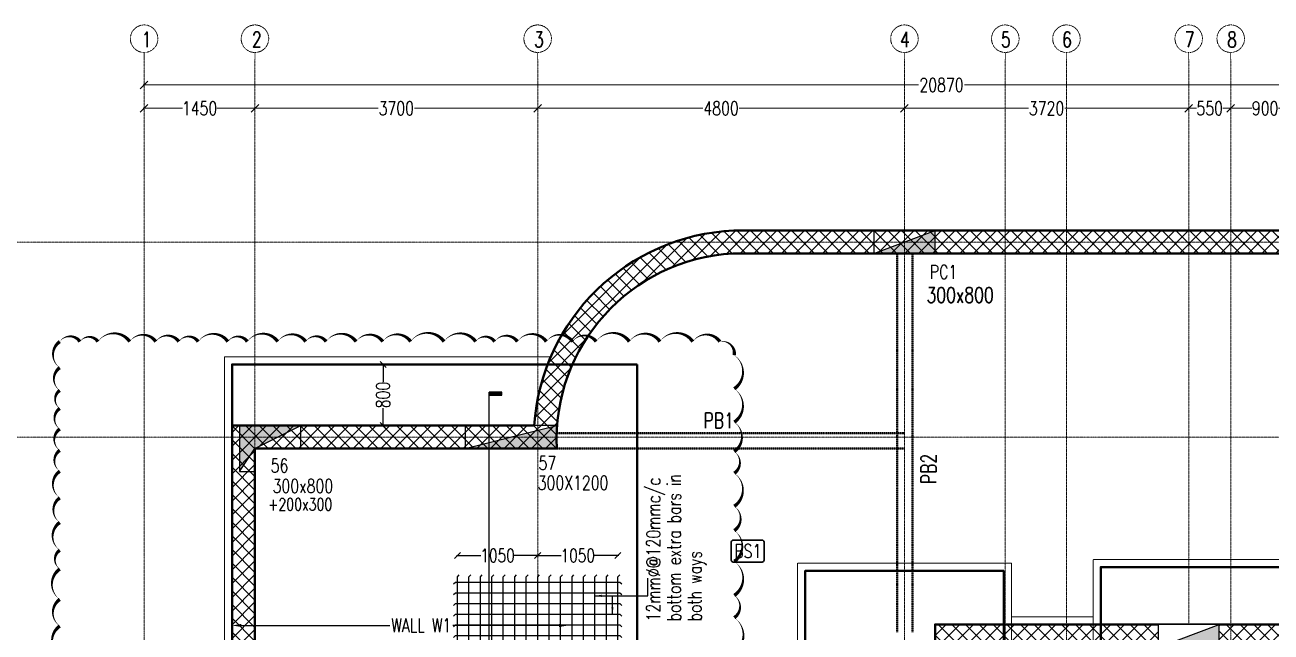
# Model space of a CAD drawing. Header units: millimetres. Extents: x -226110 to 125224, y -84 to 62581.
# Drawn here: x 7305 to 23613, y 54642 to 62581 of the extents above; entities that cross this region are included whole.
import ezdxf
from ezdxf.enums import TextEntityAlignment as Align

# ---------------------------------------------------------------- set-up
doc = ezdxf.new("R2010")
doc.units = ezdxf.units.MM
doc.set_wipeout_variables(frame=1)
for name, pattern in [('CENTER', [2, 1.25, -0.25, 0.25, -0.25]), ('CENTER2', [28.574999999999996, 19.05, -3.174999999999999, 3.174999999999999, -3.174999999999999]), ('DASHED2', [9.524999999999999, 6.349999999999999, -3.174999999999999]), ('DOT2', [0.125, 0, -0.125]), ('HIDDEN', [0.375, 0.25, -0.125]), ('HIDDEN2', [4.7624999999999975, 3.174999999999999, -1.587499999999999])]:
    doc.linetypes.add(name, pattern=pattern)
for name, color, linetype, lineweight in [('Geo Col Hatch', 66, 'Continuous', 5), ('Geo Col Size', 36, 'Continuous', 30), ('Geo Column', 10, 'Continuous', 25), ('Geo GF11.12.23$0$Geo Col Hatch', 66, 'Continuous', 5), ('Geo GF11.12.23$0$Geo Col Size', 7, 'Continuous', 13), ('Geo GF11.12.23$0$Geo Column', 10, 'Continuous', 25), ('Geo-Beam 3', 9, 'HIDDEN2', 40), ('Geo-COLUMN-NO', 3, 'Continuous', 30), ('Geo-COLUMNS', 10, 'Continuous', 30), ('Geo-Dim  Sec & Plan', 250, 'Continuous', 25), ('Geo-DIM-GRID', 144, 'CENTER2', 13), ('Geo-Footing', 22, 'Continuous', 40), ('Geo-Footing inner L', 48, 'Continuous', 20), ('Geo-Footing Name', 7, 'Continuous', 30), ('Geo-Footing Pcc L', 251, 'HIDDEN', 13), ('Geo-GRID', 250, 'CENTER2', 13), ('Geo-Grid L', 250, 'CENTER', 13), ('Geo-RCC-PATT-RAMP', 8, 'Continuous', 13), ('Geo-Retaining-W-L', 126, 'Continuous', 40), ('Geo-Sec Sml', 7, 'Continuous', 25), ('Geo-TEXT-SLAB', 232, 'Continuous', 30)]:
    doc.layers.add(name, color=color, linetype=linetype, lineweight=lineweight)
doc.layers.add('Geo-Text 100', color=7, linetype='Continuous')
doc.styles.add('Geo GF11.12.23$0$simplex', font='simplex.shx', dxfattribs={"width": 0.75})
doc.styles.add('Geo T Arial', font='arial.ttf', dxfattribs={"width": 0.75})
doc.styles.add('Geo Txt Narr', font='simplex8.shx')
doc.styles.add('ISCOPEUR', font='isocpeur.ttf')
doc.styles.add('simplex', font='simplex.shx', dxfattribs={"width": 0.75})
doc.dimstyles.new('Geo1-50 Dim 100 GRID', dxfattribs={"dimtxt": 125, "dimasz": 50, "dimexe": 0.11, "dimexo": 0.2, "dimgap": 0.1, "dimtad": 0, "dimdec": 0, "dimdsep": 46, "dimtxsty": 'simplex', "dimblk": 'ARCHTICK', "dimcen": 5, "dimdle": 11, "dimclrd": 8, "dimclre": 251, "dimclrt": 142, "dimadec": 0, "dimazin": 0, "dimtfac": 1, "dimtdec": 0, "dimtmove": 0, "dimatfit": 3, "dimldrblk": 'ARCHTICK', "dimfxl": 1, "dimlwd": 15, "dimlwe": 9, "dimarcsym": 0})
doc.dimstyles.new('Geo1-60 Dim 100', dxfattribs={"dimtxt": 140, "dimasz": 110, "dimexe": 0.11, "dimexo": 0.2, "dimgap": 0.1, "dimtad": 0, "dimdec": 0, "dimdsep": 46, "dimtxsty": 'simplex', "dimblk": 'OBLIQUE', "dimcen": 5, "dimdle": 11, "dimclrd": 252, "dimclre": 252, "dimclrt": 34, "dimadec": 0, "dimazin": 0, "dimtfac": 1, "dimtdec": 0, "dimtmove": 0, "dimatfit": 3, "dimfxl": 1, "dimlwd": -1, "dimlwe": -1, "dimarcsym": 0})
doc.dimstyles.new('Geo1-80 Dim 100', dxfattribs={"dimtxt": 180, "dimasz": 80, "dimexe": 0.11, "dimexo": 0.2, "dimgap": 0.1, "dimtad": 0, "dimdec": 0, "dimdsep": 46, "dimtxsty": 'simplex', "dimblk": 'OBLIQUE', "dimcen": 5, "dimdle": 11, "dimse1": 1, "dimse2": 1, "dimclrd": 226, "dimclre": 252, "dimclrt": 6, "dimadec": 0, "dimazin": 0, "dimtfac": 1, "dimtdec": 0, "dimtmove": 0, "dimatfit": 3, "dimldrblk": 'OBLIQUE', "dimfxl": 1, "dimlwd": -1, "dimlwe": -1, "dimarcsym": 0})

# ---------------------------------------------------------------- blocks, each defined once
blk = doc.blocks.new('*U321')
at = {"layer": 'Geo GF11.12.23$0$Geo Col Hatch'}
h = blk.add_hatch(color=256, dxfattribs=at)
h.dxf.hatch_style = 1
h.paths.add_polyline_path([(-199.9999999999999, -149.9999999999999), (400, 150), (-400, 150), (-400.0000000000001, -450)])
at = {"layer": 'Geo GF11.12.23$0$Geo Column'}
blk.add_lwpolyline([(-200, -450), (-200, -150), (400, -150), (400, 150), (-400, 150), (-400.0000000000001, -450)], close=True, dxfattribs=at)
blk.add_lwpolyline([(-400.0000000000001, -450), (-199.9999999999999, -149.9999999999999), (400, 150)], dxfattribs=at)
at = {"layer": 'Geo GF11.12.23$0$Geo Col Size', "color": 7, "style": 'Geo GF11.12.23$0$simplex', "width": 0.75}
blk.add_attdef('300X600+200X300', (154.931350806005, -586.8663068707591), '', height=250, dxfattribs=at)
blk = doc.blocks.new('Geo C30x120')
at = {"layer": 'Geo Col Hatch'}
h = blk.add_hatch(color=256, dxfattribs=at)
h.dxf.hatch_style = 1
h.paths.add_polyline_path([(-599.9999999999999, -150), (600, -150), (600, 150)])
at = {"layer": 'Geo Column'}
blk.add_line((-600, -150), (600, 150), dxfattribs=at)
blk.add_lwpolyline([(-600, -150), (600, -150), (600, 150), (-600, 150)], close=True, dxfattribs=at)
at = {"layer": 'Geo Col Size', "color": 7, "style": 'Geo T Arial'}
blk.add_attdef('(300X1200)', (278.4044654563595, -468.591371669816), '', height=250, dxfattribs=at)
blk = doc.blocks.new('*U1255')
at = {"layer": 'Geo Col Size', "style": 'simplex', "width": 0.75}
blk.add_attdef('300X800', (278.4044654563595, -468.5913716698159), '', height=180, dxfattribs=at)
blk.add_wipeout([(-400, 150), (400, 150), (400, -150), (-400, -150)]).dxf.layer = 'Geo GF11.12.23$0$Geo Column'
at = {"layer": 'Geo GF11.12.23$0$Geo Col Hatch'}
h = blk.add_hatch(color=256, dxfattribs=at)
h.dxf.hatch_style = 1
h.paths.add_polyline_path([(-400, -150), (400, -150), (400, 150)])
at = {"layer": 'Geo GF11.12.23$0$Geo Column'}
blk.add_line((-400, -150), (400, 150), dxfattribs=at)
blk.add_lwpolyline([(-400, -150), (400, -150), (400, 150), (-400, 150)], close=True, dxfattribs=at)
blk = doc.blocks.new('Geo GF11.12.23')
ref = blk.add_blockref('*U321', (46632.95829585288, 54732.9672756425))
ref.add_attrib('300X600+200X300', '300x800', dxfattribs={"layer": 'Geo Col Size', "height": 180, "style": 'simplex', "width": 0.75}).set_placement((46664.28150699572, 54183.4953492005), align=Align.TOP_LEFT)
ref = blk.add_blockref('Geo C30x120', (49782.95829585805, 54732.9672755975))
ref.add_attrib('300X1200', '300X1200', (50132.95829585195, 54044.50845686562), dxfattribs={"layer": 'Geo Col Size', "height": 180, "style": 'simplex', "width": 0.75})
ref = blk.add_blockref('*U1255', (58652.9582958527, 52132.96727554726))
ref.add_attrib('300X800', '300x800', (58903.24645435396, 51396.21323075827), dxfattribs={"layer": 'Geo Col Size', "height": 180, "style": 'simplex', "width": 0.75})
at = {"layer": 'Geo Col Size', "style": 'simplex', "width": 0.75}
blk.add_text('+200x300 ', height=160, dxfattribs=at).set_placement((46606.73771375327, 53773.83578811289))
at = {"layer": 'Geo-COLUMN-NO', "style": 'simplex', "width": 0.75}
for s, p in [('57', (50143.85992016181, 54305.49629447037)), ('56', (46638.5597921372, 54270.11571467018))]:
    blk.add_text(s, height=180, dxfattribs=at).set_placement(p)
blk = doc.blocks.new('Geo C30x80')
at = {"layer": 'Geo Col Hatch'}
h = blk.add_hatch(color=256, dxfattribs=at)
h.dxf.hatch_style = 1
h.paths.add_polyline_path([(-399.9999999999999, -150), (400, -150), (400, 150)])
at = {"layer": 'Geo Column'}
blk.add_line((-400, -150), (400, 150), dxfattribs=at)
blk.add_lwpolyline([(-400, -150), (400, -150), (400, 150), (-400, 150)], close=True, dxfattribs=at)
at = {"layer": 'Geo Col Size', "style": 'simplex', "width": 0.75}
blk.add_attdef('(300X800)', (278.4044654563595, -468.591371669816), '', height=200, dxfattribs=at)
blk = doc.blocks.new('_Oblique')
at = {"color": 0, "linetype": 'ByBlock', "lineweight": -2}
blk.add_line((-0.5, -0.5), (0.5, 0.5), dxfattribs=at)
blk = doc.blocks.new('*D444')
at = {"layer": 'Geo-DIM-GRID', "color": 8, "linetype": 'Continuous', "lineweight": 15, "transparency": 16777216}
for p, q in [((-9581.000019037529, 51090.40338699415), (-9070.100009520162, 51090.40338699415)), ((-8109.000000002792, 51090.40338699415), (-8619.90000952016, 51090.40338699415))]:
    blk.add_line(p, q, dxfattribs=at)
at = {"layer": 'Geo-DIM-GRID', "color": 251, "lineweight": 9, "transparency": 16777216}
for p, q in [((-9570.000019037529, 51090.60338699415), (-9570.000019037529, 51090.51338699415)), ((-8120.000000002792, 51090.60338699415), (-8120.000000002792, 51090.51338699415))]:
    blk.add_line(p, q, dxfattribs=at)
at = {"layer": 'Geo-DIM-GRID', "color": 8, "lineweight": 15, "transparency": 16777216, "xscale": 100, "yscale": 100, "zscale": 100, "rotation": 180}
blk.add_blockref('_Oblique', (-9570.000019037529, 51090.40338699415), dxfattribs=at)
at = {"layer": 'Geo-DIM-GRID', "color": 8, "lineweight": 15, "transparency": 16777216, "xscale": 100, "yscale": 100, "zscale": 100}
blk.add_blockref('_Oblique', (-8120.000000002792, 51090.40338699415), dxfattribs=at)
at = {"layer": 'Geo-DIM-GRID', "color": 142, "transparency": 16777216, "insert": (-8845.000009520161, 51090.40338699415), "char_height": 180, "attachment_point": 5, "style": 'simplex'}
blk.add_mtext('1450', dxfattribs=at)
blk = doc.blocks.new('_ArchTick')
at = {"color": 0, "linetype": 'ByBlock', "const_width": 0.15}
blk.add_lwpolyline([(-0.5, -0.5), (0.5, 0.5)], dxfattribs=at)
blk = doc.blocks.new('*D445')
at = {"layer": 'Geo-DIM-GRID', "color": 8, "linetype": 'Continuous', "lineweight": 15, "transparency": 16777216}
for p, q in [((-8131.000000002796, 51090.40338699415), (-6507.957142859937, 51090.40338699415)), ((-4409.000000002794, 51090.40338699415), (-6032.042857145652, 51090.40338699415))]:
    blk.add_line(p, q, dxfattribs=at)
at = {"layer": 'Geo-DIM-GRID', "color": 251, "lineweight": 9, "transparency": 16777216}
for p, q in [((-8120.000000002796, 51090.60338699415), (-8120.000000002796, 51090.51338699415)), ((-4420.000000002794, 51090.60338699415), (-4420.000000002794, 51090.51338699415))]:
    blk.add_line(p, q, dxfattribs=at)
at = {"layer": 'Geo-DIM-GRID', "color": 8, "lineweight": 15, "transparency": 16777216, "xscale": 100, "yscale": 100, "zscale": 100, "rotation": 180}
blk.add_blockref('_Oblique', (-8120.000000002796, 51090.40338699415), dxfattribs=at)
at = {"layer": 'Geo-DIM-GRID', "color": 8, "lineweight": 15, "transparency": 16777216, "xscale": 100, "yscale": 100, "zscale": 100}
blk.add_blockref('_Oblique', (-4420.000000002794, 51090.40338699415), dxfattribs=at)
at = {"layer": 'Geo-DIM-GRID', "color": 142, "transparency": 16777216, "insert": (-6270.000000002795, 51090.40338699415), "char_height": 180, "attachment_point": 5, "style": 'simplex'}
blk.add_mtext('3700', dxfattribs=at)
blk = doc.blocks.new('*D446')
at = {"layer": 'Geo-DIM-GRID', "color": 8, "linetype": 'Continuous', "lineweight": 15, "transparency": 16777216}
for p, q in [((-4431.000000002794, 51090.40338699415), (-2257.957142872939, 51090.40338699415)), ((390.9999999712018, 51090.40338699415), (-1782.042857158653, 51090.40338699415))]:
    blk.add_line(p, q, dxfattribs=at)
at = {"layer": 'Geo-DIM-GRID', "color": 251, "lineweight": 9, "transparency": 16777216}
for p, q in [((-4420.000000002794, 51090.60338699415), (-4420.000000002794, 51090.51338699415)), ((379.9999999712018, 51090.60338699415), (379.9999999712018, 51090.51338699415))]:
    blk.add_line(p, q, dxfattribs=at)
at = {"layer": 'Geo-DIM-GRID', "color": 8, "lineweight": 15, "transparency": 16777216, "xscale": 100, "yscale": 100, "zscale": 100, "rotation": 180}
blk.add_blockref('_Oblique', (-4420.000000002794, 51090.40338699415), dxfattribs=at)
at = {"layer": 'Geo-DIM-GRID', "color": 8, "lineweight": 15, "transparency": 16777216, "xscale": 100, "yscale": 100, "zscale": 100}
blk.add_blockref('_Oblique', (379.9999999712018, 51090.40338699415), dxfattribs=at)
at = {"layer": 'Geo-DIM-GRID', "color": 142, "transparency": 16777216, "insert": (-2020.000000015796, 51090.40338699415), "char_height": 180, "attachment_point": 5, "style": 'simplex'}
blk.add_mtext('4800', dxfattribs=at)
blk = doc.blocks.new('*D447')
at = {"layer": 'Geo-DIM-GRID', "color": 8, "linetype": 'Continuous', "lineweight": 15, "transparency": 16777216}
for p, q in [((368.9999999712018, 51090.40338699415), (2002.042857128458, 51090.40338699415)), ((4111, 51090.40338699415), (2477.957142842744, 51090.40338699415))]:
    blk.add_line(p, q, dxfattribs=at)
at = {"layer": 'Geo-DIM-GRID', "color": 251, "lineweight": 9, "transparency": 16777216}
for p, q in [((379.9999999712018, 51090.60338699415), (379.9999999712018, 51090.51338699415)), ((4100, 51090.60338699415), (4100, 51090.51338699415))]:
    blk.add_line(p, q, dxfattribs=at)
at = {"layer": 'Geo-DIM-GRID', "color": 8, "lineweight": 15, "transparency": 16777216, "xscale": 100, "yscale": 100, "zscale": 100, "rotation": 180}
blk.add_blockref('_Oblique', (379.9999999712018, 51090.40338699415), dxfattribs=at)
at = {"layer": 'Geo-DIM-GRID', "color": 8, "lineweight": 15, "transparency": 16777216, "xscale": 100, "yscale": 100, "zscale": 100}
blk.add_blockref('_Oblique', (4100, 51090.40338699415), dxfattribs=at)
at = {"layer": 'Geo-DIM-GRID', "color": 142, "transparency": 16777216, "insert": (2239.999999985601, 51090.40338699415), "char_height": 180, "attachment_point": 5, "style": 'simplex'}
blk.add_mtext('3720', dxfattribs=at)
blk = doc.blocks.new('*D448')
at = {"layer": 'Geo-DIM-GRID', "color": 8, "linetype": 'Continuous', "lineweight": 15, "transparency": 16777216}
for p, q in [((4089, 51090.40338699415), (4201.328571489733, 51090.40338699415)), ((4661.000000122323, 51090.40338699415), (4548.671428632591, 51090.40338699415))]:
    blk.add_line(p, q, dxfattribs=at)
at = {"layer": 'Geo-DIM-GRID', "color": 251, "lineweight": 9, "transparency": 16777216}
for p, q in [((4100, 51090.60338699415), (4100, 51090.51338699415)), ((4650.000000122323, 51090.20338699416), (4650.000000122323, 51090.29338699415))]:
    blk.add_line(p, q, dxfattribs=at)
at = {"layer": 'Geo-DIM-GRID', "color": 8, "lineweight": 15, "transparency": 16777216, "xscale": 100, "yscale": 100, "zscale": 100, "rotation": 180}
blk.add_blockref('_Oblique', (4100, 51090.40338699415), dxfattribs=at)
at = {"layer": 'Geo-DIM-GRID', "color": 8, "lineweight": 15, "transparency": 16777216, "xscale": 100, "yscale": 100, "zscale": 100}
blk.add_blockref('_Oblique', (4650.000000122323, 51090.40338699415), dxfattribs=at)
at = {"layer": 'Geo-DIM-GRID', "color": 142, "transparency": 16777216, "insert": (4375.000000061162, 51090.40338699415), "char_height": 180, "attachment_point": 5, "style": 'simplex'}
blk.add_mtext('550', dxfattribs=at)
blk = doc.blocks.new('*D449')
at = {"layer": 'Geo-DIM-GRID', "color": 8, "linetype": 'Continuous', "lineweight": 15, "transparency": 16777216}
for p, q in [((4639.000000122331, 51090.40338699415), (4926.328561964391, 51090.40338699415)), ((5560.999980949309, 51090.40338699415), (5273.671419107249, 51090.40338699415))]:
    blk.add_line(p, q, dxfattribs=at)
at = {"layer": 'Geo-DIM-GRID', "color": 251, "lineweight": 9, "transparency": 16777216}
for p, q in [((4650.000000122331, 51090.20338699416), (4650.000000122331, 51090.29338699415)), ((5549.999980949309, 51090.60338699414), (5549.999980949309, 51090.51338699415))]:
    blk.add_line(p, q, dxfattribs=at)
at = {"layer": 'Geo-DIM-GRID', "color": 8, "lineweight": 15, "transparency": 16777216, "xscale": 100, "yscale": 100, "zscale": 100, "rotation": 180}
blk.add_blockref('_Oblique', (4650.000000122331, 51090.40338699415), dxfattribs=at)
at = {"layer": 'Geo-DIM-GRID', "color": 8, "lineweight": 15, "transparency": 16777216, "xscale": 100, "yscale": 100, "zscale": 100}
blk.add_blockref('_Oblique', (5549.999980949309, 51090.40338699415), dxfattribs=at)
at = {"layer": 'Geo-DIM-GRID', "color": 142, "transparency": 16777216, "insert": (5099.99999053582, 51090.40338699415), "char_height": 180, "attachment_point": 5, "style": 'simplex'}
blk.add_mtext('900', dxfattribs=at)
blk = doc.blocks.new('*D451')
at = {"layer": 'Geo-DIM-GRID', "color": 8, "linetype": 'Continuous', "lineweight": 15, "transparency": 16777216}
for p, q in [((-9581.000019037529, 51394.80317341769), (562.7571333379857, 51394.80317341769)), ((11310.99999999921, 51394.80317341769), (1167.2428476237, 51394.80317341769))]:
    blk.add_line(p, q, dxfattribs=at)
at = {"layer": 'Geo-DIM-GRID', "color": 251, "lineweight": 9, "transparency": 16777216}
for p, q in [((-9570.000019037529, 51395.00317341769), (-9570.000019037529, 51394.91317341769)), ((11299.99999999921, 51395.00317341769), (11299.99999999921, 51394.91317341769))]:
    blk.add_line(p, q, dxfattribs=at)
at = {"layer": 'Geo-DIM-GRID', "color": 8, "lineweight": 15, "transparency": 16777216, "xscale": 100, "yscale": 100, "zscale": 100, "rotation": 180}
blk.add_blockref('_Oblique', (-9570.000019037529, 51394.80317341769), dxfattribs=at)
at = {"layer": 'Geo-DIM-GRID', "color": 8, "lineweight": 15, "transparency": 16777216, "xscale": 100, "yscale": 100, "zscale": 100}
blk.add_blockref('_Oblique', (11299.99999999921, 51394.80317341769), dxfattribs=at)
at = {"layer": 'Geo-DIM-GRID', "color": 142, "transparency": 16777216, "insert": (864.9999904808428, 51394.80317341769), "char_height": 180, "attachment_point": 5, "style": 'simplex'}
blk.add_mtext('20870', dxfattribs=at)
blk = doc.blocks.new('*U699')
at = {"layer": 'Geo-Footing'}
blk.add_lwpolyline([(-1299.999999999993, -1050), (-1300, 1050), (1300, 1050), (1300.000000000007, -1050)], close=True, dxfattribs=at)
at = {"layer": 'Geo-Footing Pcc L', "linetype": 'DASHED2', "lineweight": 20, "ltscale": 0.3}
blk.add_lwpolyline([(-1399.999999999993, -1150), (-1400, 1150), (1400, 1150), (1400.000000000007, -1150)], close=True, dxfattribs=at)
at = {"layer": 'Geo-Footing Name', "style": 'simplex', "width": 0.75}
blk.add_attdef('F5', (1604.924406534068, -1190.169004392112), '', height=270, dxfattribs=at)
blk = doc.blocks.new('*U690')
at = {"layer": 'Geo-Footing'}
blk.add_lwpolyline([(1150, 899.9999999999998), (1150, -900.0000000000002), (-1700, -899.9999999999999), (-1700, 900.0000000000001)], close=True, dxfattribs=at)
at = {"layer": 'Geo-Footing inner L', "linetype": 'DOT2', "ltscale": 2}
blk.add_lwpolyline([(-150, 150), (-950, 150.0000000000001), (-950, -149.9999999999999), (-150, -150)], close=True, dxfattribs=at)
at = {"layer": 'Geo-Footing Pcc L', "linetype": 'DASHED2', "lineweight": 20, "ltscale": 0.3}
blk.add_lwpolyline([(1250, 999.9999999999998), (1250, -1000), (-1800, -999.9999999999999), (-1800, 1000)], close=True, dxfattribs=at)
at = {"layer": 'Geo-Footing Name', "style": 'simplex', "width": 0.75}
blk.add_attdef('F6', (1045, -1485), '', height=270, dxfattribs=at)
blk = doc.blocks.new('A$C20a6246b1')
at = {"layer": 'Geo-RCC-PATT-RAMP'}
h = blk.add_hatch(dxfattribs=at)
h.set_pattern_fill('ANSI37', color=256, scale=40)
h.set_pattern_definition([(45, (0, 0), (-89.80256121069154, 89.80256121069154), []), (135, (0, 0), (-89.80256121069154, -89.80256121069152), [])])
edge = h.paths.add_edge_path()
edge.add_line((10909.55406420746, 11849.52876015719), (10909.55406420928, 8599.528760173125))
edge.add_line((10909.55406420928, 8599.528760173125), (11109.52398338038, 8599.528760173125))
edge.add_line((11109.52398338038, 8599.528760173125), (11109.52398331714, 1999.528760180896))
edge.add_line((11109.52398331714, 1999.528760180896), (12009.52398331866, 1999.528760180925))
edge.add_line((12009.52398331866, 1999.528760180925), (12009.52398338199, -800.4712398432457))
edge.add_line((12009.52398338199, -800.4712398432457), (-2810.476016621295, -800.4712398432312))
edge.add_line((-2810.476016621295, -800.4712398432312), (-2810.476016618079, 45749.52876015737))
edge.add_line((-2810.476016618079, 45749.52876015737), (-1510.476016621411, 45749.52876016115))
edge.add_line((-1510.476016621411, 45749.52876016115), (-1510.476016619548, 51339.52876020498))
edge.add_line((-1510.476016619548, 51339.52876020498), (2439.524002396254, 51339.52876015611))
edge.add_arc((4876.788192357744, 51453.33413068995), 2439.919751555567, 93.09999035695222, 182.6734215597236, ccw=False)
edge.add_line((4744.840638460257, 53889.6834974786), (12205.3686674442, 53889.52876015361))
edge.add_arc((11922.19811962975, 48006.57275727384), 5889.767133849069, 54.59966366023701, 87.24424854489098, ccw=False)
edge.add_line((15334.05751218548, 52807.46563010468), (15912.17366679283, 52338.79308500674))
edge.add_arc((11852.00624139107, 47931.87687282023), 5992.150701002595, 10.07152889439061, 47.34509868016693, ccw=False)
edge.add_arc((17259.5240023503, 48892.33040497769), 499.9999999999999, 8.077449820120819e-11, 10.0715288943843, ccw=False)
edge.add_line((17759.5240023503, 48892.33040497839), (17759.5240024114, -1000.639732553987))
edge.add_line((17759.5240024114, -1000.639732553987), (18059.5240024114, -1000.639732553987))
edge.add_line((18059.5240024114, -1000.639732553987), (18059.52400240655, 48874.54214227387))
edge.add_arc((17059.52400240651, 48874.54214227378), 1000.00000000004, 5.419461621714002e-12, 10.26057555366179)
edge.add_arc((11852.00624132228, 47931.87687288358), 6292.150701002634, 10.26057555366198, 47.43256536187388)
edge.add_line((16108.3786660519, 52565.93063024648), (15515.68618670063, 53046.42004495006))
edge.add_arc((11922.19811962976, 48006.57275727385), 6189.767133849068, 54.51055074235469, 87.31184296227046)
edge.add_line((12212.49807739165, 54189.52861234847), (4756.434714069565, 54189.68139415846))
edge.add_arc((4875.159913069623, 51453.9570026829), 2738.299402730075, 92.48496782037476, 176.1141451989611)
edge.add_line((2143.155750953432, 51639.52876015611), (-1810.476016619446, 51639.52876020499))
edge.add_line((-1810.476016619446, 51639.52876020499), (-1810.476016621309, 46049.52876016033))
edge.add_line((-1810.476016621309, 46049.52876016033), (-3110.476016618064, 46049.52876015654))
edge.add_line((-3110.476016618064, 46049.52876015654), (-3110.476016621309, -1100.471239843231))
edge.add_line((-3110.476016621309, -1100.471239843231), (12309.52398338201, -1100.471239843231))
edge.add_line((12309.52398338201, -1100.471239843231), (12309.52398331866, 2299.52876018094))
edge.add_line((12309.52398331866, 2299.52876018094), (11409.52398344211, 2299.52876018091))
edge.add_line((11409.52398344211, 2299.52876018091), (11409.52398350535, 8899.528760173358))
edge.add_line((11409.52398350535, 8899.528760173358), (11209.55406433417, 8899.528760173358))
edge.add_line((11209.55406433417, 8899.528760173358), (11209.55406433255, 11549.52876015618))
edge.add_line((11209.55406433255, 11549.52876015618), (12309.5239833816, 11549.52876015618))
edge.add_line((12309.5239833816, 11549.52876015618), (12309.52398338055, 49039.52876015808))
edge.add_line((12309.52398338055, 49039.52876015808), (7389.523980737387, 49039.52876009993))
edge.add_line((7389.523980737387, 49039.52876009993), (7389.523980737387, 48739.52876009993))
edge.add_line((7389.523980737387, 48739.52876009993), (12009.52398338056, 48739.52876010704))
edge.add_line((12009.52398338056, 48739.52876010704), (12009.52398338159, 11849.52876015719))
edge.add_line((12009.52398338159, 11849.52876015719), (10909.55406420746, 11849.52876015719))
blk.add_lwpolyline([(2051.010372388817, 51339.52876020499), (2112.330096093647, 51339.52876020499)])
at = {"layer": 'Geo-Retaining-W-L'}
for points in [[(-2810.476016621295, -800.4712398432312), (-2810.476016618079, 45749.52876015737), (-1510.476016621411, 45749.52876016115), (-1510.476016619548, 51339.52876020498), (2439.524002396254, 51339.52876015611, -0.4120346409138594), (4744.840638460257, 53889.6834974786), (12205.3686674442, 53889.52876015361, -0.143410060904251), (15334.05751218548, 52807.46563010468), (15912.17366679283, 52338.79308500674, -0.1640859143851089), (17751.81910269889, 48979.7691502384, -0.04397364581511996), (17759.5240023503, 48892.33040497839), (17759.5240024114, -1000.639732553987)], [(18059.5240024114, -1000.639732553987), (18059.52400240655, 48874.54214227387, 0.04480014268226986), (18043.53183878538, 49052.66731720722, 0.1636307876827476), (16108.3786660519, 52565.93063024648), (15515.68618670063, 53046.42004495006, 0.1441079567987133), (12212.49807739165, 54189.52861234847), (4756.434714069565, 54189.68139415846, 0.382008749139319), (2143.155750953432, 51639.52876015611), (-1810.476016619446, 51639.52876020499), (-1810.476016621309, 46049.52876016033), (-3110.476016618064, 46049.52876015654), (-3110.476016621309, -1100.471239843231)]]:
    blk.add_lwpolyline(points, format="xyb", dxfattribs=at)
blk.add_lwpolyline([(12309.5239833816, 11549.52876015618), (12309.52398338055, 49039.52876015808), (7389.523980737387, 49039.52876009993), (7389.523980737387, 48739.52876009993), (12009.52398338056, 48739.52876010704), (12009.52398338159, 11849.52876015719)], dxfattribs=at)
blk = doc.blocks.new('*D726')
at = {"layer": 'Geo-Dim  Sec & Plan', "color": 226, "linetype": 'Continuous', "transparency": 16777216}
for p, q in [((10135.10093366315, 54728.71848801692), (12079.88308155739, 54728.71848801692)), ((14295.10093362862, 54728.71848801692), (12902.94022441453, 54728.71848801692))]:
    blk.add_line(p, q, dxfattribs=at)
at = {"layer": 'Geo-Dim  Sec & Plan', "color": 226, "transparency": 16777216}
for points in [[(10135.10093366315, 54748.71848801692), (10135.10093366315, 54708.71848801692), (10015.10093366315, 54728.71848801692)], [(14295.10093362862, 54748.71848801692), (14295.10093362862, 54708.71848801692), (14415.10093362862, 54728.71848801692)]]:
    blk.add_solid(points, dxfattribs=at)
at = {"layer": 'Geo-Dim  Sec & Plan', "color": 4, "transparency": 16777216, "insert": (12491.41165298596, 54728.71848801692), "char_height": 180, "attachment_point": 5, "style": 'simplex'}
blk.add_mtext('WALL W1', dxfattribs=at)
blk = doc.blocks.new('*U746')
at = {"layer": 'Geo-Sec Sml', "ltscale": 0.1}
for points in [[(15.166666666675, 142.0284238100028), (15.16666666667495, 140.8617571433312), (10.50000000000708, 140.8617571433315), (10.50000000000713, 142.028423810003)], [(17.49999999999999, -3.659295089164548e-13, 0.4142135623730951), (10.50000000000035, 6.999999999999986), (10.50000000000052, 10.49999999999999), (20.99999999999999, -5.461187058131175e-13), (10.49999999999946, -10.50000000000001), (10.49999999999964, -7.000000000000012, 0.4142135623730951)]]:
    blk.add_hatch(color=162, dxfattribs=at).paths.add_polyline_path(points)
at = {"color": 8}
blk.add_line((10.50000000000035, 6.999999999999986), (10.50000000000713, 142.028423810003), dxfattribs=at)
blk.add_lwpolyline([(17.5, 0), (3.5, 0)], dxfattribs=at)
blk.add_circle((10.5, -1.332267629550491e-14), 6.999999999999995, dxfattribs=at)
at = {"layer": 'Geo-Sec Sml'}
blk.add_lwpolyline([(10.50000000000713, 142.028423810003), (10.50000000000708, 140.8617571433315), (15.16666666667495, 140.8617571433312), (15.166666666675, 142.0284238100028)], close=True, dxfattribs=at)
blk.add_lwpolyline([(10.50000000000035, 6.999999999999986), (10.50000000000052, 10.49999999999999), (20.99999999999999, -5.461187058131175e-13), (10.49999999999946, -10.50000000000001), (10.49999999999964, -7.000000000000012)], dxfattribs=at)
at = {"layer": 'Geo-Sec Sml', "lineweight": 18, "ltscale": 0.1, "style": 'ISCOPEUR'}
blk.add_attdef('00', text='', height=3, dxfattribs=at).set_placement((10.5, 3.5), align=Align.MIDDLE)
at = {"layer": 'Geo-Sec Sml', "color": 1, "style": 'Geo Txt Narr'}
blk.add_attdef('00', text='', height=2.5, dxfattribs=at).set_placement((10.5, -2.333333333332121), align=Align.MIDDLE)
blk = doc.blocks.new('*D802')
at = {"layer": 'Geo-Dim  Sec & Plan', "color": 226, "linetype": 'Continuous', "transparency": 16777216}
for p, q in [((11991.91681745049, 58152.6801574089), (11991.91681745049, 57915.35158598449)), ((11991.91681745049, 57330.68015741723), (11991.91681745049, 57568.00872884164))]:
    blk.add_line(p, q, dxfattribs=at)
at = {"layer": 'Geo-Dim  Sec & Plan', "color": 226, "transparency": 16777216, "xscale": 80, "yscale": 80, "zscale": 80}
for p, rotation in [((11991.91681745049, 58141.6801574089), 90), ((11991.91681745049, 57341.68015741723), 270)]:
    blk.add_blockref('_Oblique', p, dxfattribs=dict(at, rotation=rotation))
at = {"layer": 'Geo-Dim  Sec & Plan', "color": 6, "transparency": 16777216, "insert": (11991.9168174505, 57741.68015741305), "char_height": 180, "attachment_point": 5, "rotation": 90, "style": 'simplex'}
blk.add_mtext('800', dxfattribs=at)
blk = doc.blocks.new('A$C3772ab7d')
at = {"color": 6}
for points in [[(-1025.3003181229, -1000), (-1050, -974.8186790365071), (-1050, 974.8186790365071), (-1025.3003181229, 1000)], [(-875.3003181228996, -1000), (-900, -974.8186790365071), (-900, 974.8186790365071), (-875.3003181228996, 1000)], [(-725.3003181228996, -1000), (-750, -974.8186790365071), (-750, 974.8186790365071), (-725.3003181228996, 1000)], [(-575.3003181228996, -1000), (-600, -974.8186790365071), (-600, 974.8186790365071), (-575.3003181228996, 1000)], [(-425.3003181228996, -1000), (-450, -974.8186790365071), (-450, 974.8186790365071), (-425.3003181228996, 1000)], [(-275.3003181228996, -1000), (-300, -974.8186790365071), (-300, 974.8186790365071), (-275.3003181228996, 1000)], [(-125.3003181228996, -1000), (-150, -974.8186790365071), (-150, 974.8186790365071), (-125.3003181228996, 1000)], [(24.69968187710037, -1000), (0, -974.8186790365071), (0, 974.8186790365071), (24.69968187710037, 1000)], [(174.6996818771004, -1000), (150, -974.8186790365071), (150, 974.8186790365071), (174.6996818771004, 1000)], [(324.6996818771004, -1000), (300, -974.8186790365071), (300, 974.8186790365071), (324.6996818771004, 1000)], [(474.6996818771004, -1000), (450, -974.8186790365071), (450, 974.8186790365071), (474.6996818771004, 1000)], [(624.6996818771004, -1000), (600, -974.8186790365071), (600, 974.8186790365071), (624.6996818771004, 1000)], [(774.6996818771004, -1000), (750, -974.8186790365071), (750, 974.8186790365071), (774.6996818771004, 1000)], [(924.6996818771004, -1000), (900, -974.8186790365071), (900, 974.8186790365071), (924.6996818771004, 1000)], [(1074.6996818771, -1000), (1050, -974.8186790365071), (1050, 974.8186790365071), (1074.6996818771, 1000)], [(-1100, 879.5233986411404), (-1074.818679036514, 904.2230805182407), (1075, 904.2230805182407), (1100.1813209635, 879.5233986411404)], [(-1100, 739.5233986411404), (-1074.818679036514, 764.2230805182407), (1075, 764.2230805182407), (1100.1813209635, 739.5233986411404)], [(-1100, 599.5233986411404), (-1074.818679036514, 624.2230805182407), (1075, 624.2230805182407), (1100.1813209635, 599.5233986411404)], [(-1100, 459.5233986411404), (-1074.818679036514, 484.2230805182407), (1075, 484.2230805182407), (1100.1813209635, 459.5233986411404)], [(-1100, 319.5233986411404), (-1074.818679036514, 344.2230805182407), (1075, 344.2230805182407), (1100.1813209635, 319.5233986411404)], [(-1100, 179.5233986411404), (-1074.818679036514, 204.2230805182407), (1075, 204.2230805182407), (1100.1813209635, 179.5233986411404)], [(-1100, 39.52339864114037), (-1074.818679036514, 64.22308051824075), (1075, 64.22308051824075), (1100.1813209635, 39.52339864114037)], [(-1100, -100.4766013588596), (-1074.818679036514, -75.77691948175925), (1075, -75.77691948175925), (1100.1813209635, -100.4766013588596)], [(-1100, -240.4766013588596), (-1074.818679036514, -215.7769194817593), (1075, -215.7769194817593), (1100.1813209635, -240.4766013588596)], [(-1100, -380.4766013588596), (-1074.818679036514, -355.7769194817593), (1075, -355.7769194817593), (1100.1813209635, -380.4766013588596)], [(-1100, -520.4766013588596), (-1074.818679036514, -495.7769194817593), (1075, -495.7769194817593), (1100.1813209635, -520.4766013588596)], [(-1100, -660.4766013588596), (-1074.818679036514, -635.7769194817593), (1075, -635.7769194817593), (1100.1813209635, -660.4766013588596)], [(-1100, -800.4766013588596), (-1074.818679036514, -775.7769194817593), (1075, -775.7769194817593), (1100.1813209635, -800.4766013588596)]]:
    blk.add_lwpolyline(points, dxfattribs=at)
blk = doc.blocks.new('*D1222')
at = {"layer": 'Geo-Dim  Sec & Plan', "color": 226, "linetype": 'Continuous', "transparency": 16777216}
for p, q in [((12954.10093366303, 55643.77393892803), (13271.25093367495, 55643.77393892803)), ((14026.10093368687, 55643.77393892803), (13708.95093367495, 55643.77393892803))]:
    blk.add_line(p, q, dxfattribs=at)
at = {"layer": 'Geo-Dim  Sec & Plan', "color": 226, "transparency": 16777216, "xscale": 80, "yscale": 80, "zscale": 80, "rotation": 180}
blk.add_blockref('_Oblique', (12965.10093366303, 55643.77393892803), dxfattribs=at)
at = {"layer": 'Geo-Dim  Sec & Plan', "color": 226, "transparency": 16777216, "xscale": 80, "yscale": 80, "zscale": 80}
blk.add_blockref('_Oblique', (14015.10093368687, 55643.77393892803), dxfattribs=at)
at = {"layer": 'Geo-Dim  Sec & Plan', "color": 6, "transparency": 16777216, "insert": (13490.10093367495, 55643.77393892803), "char_height": 175, "attachment_point": 5, "style": 'simplex'}
blk.add_mtext('1050', dxfattribs=at)
blk = doc.blocks.new('*D1223')
at = {"layer": 'Geo-Dim  Sec & Plan', "color": 226, "linetype": 'Continuous', "transparency": 16777216}
for p, q in [((14004.10093368687, 55643.77393892803), (14321.25093367495, 55643.77393892803)), ((15076.10093366303, 55643.77393892803), (14758.95093367495, 55643.77393892803))]:
    blk.add_line(p, q, dxfattribs=at)
at = {"layer": 'Geo-Dim  Sec & Plan', "color": 226, "transparency": 16777216, "xscale": 80, "yscale": 80, "zscale": 80, "rotation": 180}
blk.add_blockref('_Oblique', (14015.10093368687, 55643.77393892803), dxfattribs=at)
at = {"layer": 'Geo-Dim  Sec & Plan', "color": 226, "transparency": 16777216, "xscale": 80, "yscale": 80, "zscale": 80}
blk.add_blockref('_Oblique', (15065.10093366303, 55643.77393892803), dxfattribs=at)
at = {"layer": 'Geo-Dim  Sec & Plan', "color": 6, "transparency": 16777216, "insert": (14540.10093367495, 55643.77393892803), "char_height": 175, "attachment_point": 5, "style": 'simplex'}
blk.add_mtext('1050', dxfattribs=at)
blk = doc.blocks.new('GRID')
at = {"layer": 'Geo-Grid L', "ltscale": 3}
for p, q in [((-9570.000019037529, 51726.58615176614), (-9570.000019037529, -6705.086515827279)), ((-8120.000000002794, 51726.58615176613), (-8120.000000002794, -6705.086515827279)), ((-4420.000000002794, 51726.58615176613), (-4420.000000002794, -6705.086515827279)), ((379.9999999712018, 51726.58615176613), (379.9999999712018, -6705.086515827272)), ((1699.999999998137, 51726.58615176351), (1699.999999998137, -6705.086515829898)), ((2499.999999999083, 51726.58615176613), (2499.999999999083, -6705.086515827279)), ((4100, 51726.58615176613), (4100, -6705.086515827279)), ((4650.000000122327, 51726.58615176613), (4650.000000122327, -6705.086515827272)), ((-12192.78498067733, 49339.83150728744), (13410.75516775535, 49339.83150728744)), ((-12192.78498067733, 46790.00000000221), (13410.75516775535, 46790.00000000221))]:
    blk.add_line(p, q, dxfattribs=at)
at = {"layer": 'Geo-Grid L', "color": 1, "const_width": 10}
for points in [[(-9570.00001312272, 51819.49648095493), (-9570.000019037536, 51726.58615176613)], [(-8119.999994087986, 51819.49648095493), (-8120.000000002801, 51726.58615176613)], [(-4419.999994087986, 51819.49648095493), (-4420.000000002801, 51726.58615176613)], [(380.0000058860096, 51819.49648095493), (379.9999999711945, 51726.58615176613)], [(1700.000005912942, 51819.49648095493), (1699.999999998126, 51726.58615176613)], [(2500.000005913887, 51819.49648095493), (2499.999999999072, 51726.58615176613)], [(4100.000005914808, 51819.49648095493), (4099.999999999993, 51726.58615176613)], [(4650.000006037135, 51819.49648095493), (4650.00000012232, 51726.58615176613)]]:
    blk.add_lwpolyline(points, dxfattribs=at)
at = {"layer": 'Geo-Grid L', "color": 2}
for centre in [(-9570.00001312272, 51999.49648095493), (-8119.999994087986, 51999.49648095493), (-4419.999994087986, 51999.49648095493), (380.0000058860096, 51999.49648095493), (1700.000005912942, 51999.49648095493), (2500.000005913887, 51999.49648095493), (4100.000005914808, 51999.49648095493), (4650.000006037135, 51999.49648095493)]:
    blk.add_circle(centre, 180, dxfattribs=at).dxf.unprotected_set("ltscale", 0)
at = {"layer": 'Geo-Grid L', "color": 7, "style": 'simplex', "width": 0.75}
for s, p in [('1', (-9602.843328689174, 51888.95224064744)), ('2', (-8159.211329466249, 51888.95224064744)), ('3', (-4467.356214426974, 51888.95224064744)), ('4', (322.5785618568989, 51888.95224064744)), ('5', (1642.578561883831, 51888.95224064744)), ('6', (2442.578561884777, 51888.95224064744)), ('7', (4048.405796653075, 51888.95224064744)), ('8', (4602.743113564135, 51888.95224064744))]:
    blk.add_text(s, height=200, dxfattribs=at).set_placement(p)
at = {"layer": 'Geo-DIM-GRID'}
for base, p1, p2, picture, middle in [((-9570.000019037529, 51394.80317341769), (11299.99999999921, 51394.80317341769), (-9570.000019037529, 51394.80317341769), '*D451', (864.9999904808428, 51394.80317341769)), ((-8120.000000002792, 51090.40338699415), (-9570.000019037529, 51090.40338699415), (-8120.000000002792, 51090.40338699415), '*D444', (-8845.000009520161, 51090.40338699415)), ((379.9999999712018, 51090.40338699415), (-4420.000000002794, 51090.40338699415), (379.9999999712018, 51090.40338699415), '*D446', (-2020.000000015796, 51090.40338699415)), ((4650.000000122323, 51090.40338699415), (4100, 51090.40338699415), (4650.000000122323, 51090.40338699416), '*D448', (4375.000000061162, 51090.40338699415))]:
    dim = blk.add_linear_dim(base=base, p1=p1, p2=p2, dimstyle='Geo1-50 Dim 100 GRID', override={"dimtxt": 180, "dimasz": 100, "dimblk1": 'Oblique', "dimblk2": 'Oblique', "dimsah": 1}, dxfattribs=at)
    dim.commit()
    dim.dimension.update_dxf_attribs({"geometry": picture, "text_midpoint": middle})
for base, p1, p2, picture, middle in [((-8120.000000002796, 51090.40338699415), (-4420.000000002794, 51090.40338699415), (-8120.000000002796, 51090.40338699415), '*D445', (-6270.000000002795, 51090.40338699415)), ((379.9999999712018, 51090.40338699415), (4100, 51090.40338699415), (379.9999999712018, 51090.40338699415), '*D447', (2239.999999985601, 51090.40338699415)), ((4650.000000122331, 51090.40338699415), (5549.999980949309, 51090.40338699414), (4650.000000122331, 51090.40338699416), '*D449', (5099.99999053582, 51090.40338699415))]:
    dim = blk.add_linear_dim(base=base, p1=p1, p2=p2, angle=180, dimstyle='Geo1-50 Dim 100 GRID', override={"dimtxt": 180, "dimasz": 100, "dimblk1": 'Oblique', "dimblk2": 'Oblique', "dimsah": 1}, dxfattribs=at)
    dim.commit()
    dim.dimension.update_dxf_attribs({"geometry": picture, "text_midpoint": middle})

msp = doc.modelspace()

# ---------------------------------------------------------------- linework, layer by layer
at = {"layer": 'Geo-Footing Pcc L', "linetype": 'DASHED2', "lineweight": 20, "ltscale": 0.3}
msp.add_lwpolyline([(14186.81212734102, 58241.68015740886), (9915.100933663414, 58241.68015740886)], dxfattribs=at)

# ---------------------------------------------------------------- block references
ref = msp.add_blockref('Geo C30x80', (18815.10091460463, 59741.5116646941))
ref.add_attrib('300X800', '300x800', (19103.38793144282, 58949.11689993541), dxfattribs={"layer": 'Geo Col Size', "height": 200, "style": 'simplex', "width": 0.75})
ref = msp.add_blockref('*U690', (23085.10093360733, 54591.68015737112))
ref.add_attrib('F6', 'F6', (20892.14607353928, 53623.20092787477), dxfattribs={"layer": 'Geo-Footing Name', "height": 270, "style": 'simplex', "width": 0.75})
at = {"layer": 'Geo-GRID'}
msp.add_blockref('GRID', (18435.10093366582, 10401.68015740666), dxfattribs=at)
at = {"layer": 'Geo-Retaining-W-L'}
msp.add_blockref('A$C20a6246b1', (11825.57695028349, 5702.151397236645), dxfattribs=at)

# ---------------------------------------------------------------- texts
at = {"layer": 'Geo-COLUMN-NO', "style": 'simplex', "width": 0.75}
msp.add_text('PC1', height=180, dxfattribs=at).set_placement((19147.9412213699, 59260.84297784965))

# ---------------------------------------------------------------- next in the draw order: block references
at = {"layer": 'Geo-COLUMNS'}
msp.add_blockref('Geo GF11.12.23', (-36117.85736218892, 2458.712881811371), dxfattribs=at)

# ---------------------------------------------------------------- next in the draw order: linework, layer by layer
at = {"color": 2}
msp.add_lwpolyline([(7761.255623395438, 54331.20769591549, 0, 46.66666666666666, -0.52056705), (7761.255623395438, 54721.32376797986, 0, 46.66666666666666, -0.52056705), (7761.255623395438, 55069.39042040457, 0, 46.66666666666666, -0.52056705), (7761.255623395438, 55466.77701870977, 0, 46.66666666666666, -0.52056705), (7761.255623395438, 55712.7643433555, 0, 46.66666666666666, -0.52056705), (7761.255623395438, 56074.994636028, 0, 46.66666666666666, -0.52056705), (7761.255623395438, 56397.19786895544, 0, 46.66666666666666, -0.52056705), (7761.255623395438, 56745.44966700429, 0, 46.66666666666666, -0.52056705), (7761.255623395438, 57018.17629236924, 0, 46.66666666666666, -0.52056705), (7761.255623395438, 57298.00254032196, 0, 46.66666666666666, -0.52056705), (7761.255623395438, 57566.36400154819, 0, 46.66666666666666, -0.52056705), (7761.255623395438, 57802.13983292325, 0, 46.66666666666666, -0.52056705), (7761.255623395438, 58099.03508322589, 0, 46.66666666666666, -0.52056705), (7761.255623395438, 58440.52837242588, 0, 46.66666666666666, -0.52056705), (8025.380098222754, 58440.52837242588, 0, 46.66666666666666, -0.52056705), (8260.764275392874, 58440.52837242588, 0, 46.66666666666666, -0.52056705), (8676.544379359264, 58440.52837242588, 0, 46.66666666666666, -0.52056705), (9017.73215974807, 58440.52837242588, 0, 46.66666666666666, -0.52056705), (9319.006816160516, 58440.52837242588, 0, 46.66666666666666, -0.52056705), (9573.005249543698, 58440.52837242588, 0, 46.66666666666666, -0.52056705), (9960.67882356634, 58440.52837242588, 0, 46.66666666666666, -0.52056705), (10215.9091874487, 58440.52837242588, 0, 46.66666666666666, -0.52056705), (10613.59486714677, 58440.52837242588, 0, 46.66666666666666, -0.52056705), (10979.30732175049, 58440.52837242588, 0, 46.66666666666666, -0.52056705), (11245.90277856171, 58440.52837242588, 0, 46.66666666666666, -0.52056705), (11638.29756600029, 58440.52837242588, 0, 46.66666666666666, -0.52056705), (11987.8097784905, 58440.52837242588, 0, 46.66666666666666, -0.52056705), (12352.8457394675, 58440.52837242588, 0, 46.66666666666666, -0.52056705), (12789.54017797779, 58440.52837242588, 0, 46.66666666666666, -0.52056705), (13203.35488993393, 58440.52837242588, 0, 46.66666666666666, -0.52056705), (13452.55377906018, 58440.52837242588, 0, 46.66666666666666, -0.52056705), (13749.50599724718, 58440.52837242588, 0, 46.66666666666666, -0.52056705), (14128.8836231106, 58440.52837242588, 0, 46.66666666666666, -0.52056705), (14471.61665736254, 58440.52837242588, 0, 46.66666666666666, -0.52056705), (14779.49958836019, 58440.52837242588, 0, 46.66666666666666, -0.52056705), (15215.06179016892, 58440.52837242588, 0, 46.66666666666666, -0.52056705), (15615.07603214001, 58440.52837242588, 0, 46.66666666666666, -0.52056705), (16045.36870464588, 58440.52837242588, 0, 46.66666666666666, -0.52056705), (16399.13926649164, 58440.52837242588, 0, 46.66666666666666, -0.52056705), (16588.57958086685, 58261.96327485207, 0, 46.66666666666666, -0.52056705), (16588.57958086685, 57823.58116276775, 0, 46.66666666666666, -0.52056705), (16588.57958086685, 57386.94369214182, 0, 46.66666666666666, -0.52056705), (16588.57958086685, 57002.31077894664, 0, 46.66666666666666, -0.52056705), (16588.57958086685, 56719.37266031102, 0, 46.66666666666666, -0.52056705), (16588.57958086685, 56286.67309469113, 0, 46.66666666666666, -0.52056705), (16588.57958086685, 55968.67836422044, 0, 46.66666666666666, -0.52056705), (16588.57958086685, 55566.17889829435, 0, 46.66666666666666, -0.52056705), (16588.57958086685, 55120.66155869456, 0, 46.66666666666666, -0.52056705), (16588.57958086685, 54830.27488917949, 0, 46.66666666666666, -0.52056705), (16588.57958086685, 54370.04559344496, 0, 46.66666666666666, -0.52056705)], format="xyseb", dxfattribs=at)
at = {"layer": 'Geo GF11.12.23$0$Geo Column'}
msp.add_lwpolyline([(10315.10093366396, 56741.68015745387), (10315.10093366396, 57041.68015745387), (10915.10093366396, 57041.68015745387), (10915.10093366396, 57341.68015745387), (10115.10093366396, 57341.68015745387), (10115.10093366396, 56741.68015745387)], close=True, dxfattribs=at)
at = {"layer": 'Geo-Beam 3', "ltscale": 0.5}
for p, q in [((18719.6474264095, 54642.816768376), (18719.64742645534, 59592.64828779822)), ((18919.6474264095, 54642.81676837415), (18919.64742645534, 59592.64828779822)), ((14267.002756601776, 57241.05045092195), (18819.608628391146, 57242.81677297047)), ((14267.080352684783, 57041.05046597483), (18819.686224474153, 57042.81678802335))]:
    msp.add_line(p, q, dxfattribs=at)
at = {"layer": 'Geo-Footing'}
msp.add_lwpolyline([(15315.10093686276, 42311.73275045089), (8715.10093366482, 42311.73275045133), (8715.100933665439, 52551.68015738465), (10015.10093366338, 52551.68015739664), (10015.10093366337, 58141.68015740857), (15315.10093686275, 58141.68015740887)], dxfattribs=at)
at = {"layer": 'Geo-Footing', "ltscale": 0.5}
msp.add_lwpolyline([(15315.10093686276, 58141.68015740887), (15315.10093686276, 42311.73275045087)], dxfattribs=at)
at = {"layer": 'Geo-Footing Pcc L', "linetype": 'DASHED2', "lineweight": 20, "ltscale": 0.3}
for points in [[(8615.100914629715, 42211.73275045134), (8615.10093366477, 42211.73275045134), (8615.10093366549, 52651.68015738371), (9915.100933663407, 52651.68015739567), (9915.100933663414, 58241.68015740853)], [(20215.10091698699, 54841.68015734843), (21285.10093360615, 54841.68015736107)]]:
    msp.add_lwpolyline(points, dxfattribs=at)
at = {"layer": 'Geo-TEXT-SLAB', "linetype": 'Continuous'}
msp.add_lwpolyline([(16573.87946466589, 55844.35356614925), (16953.5805075611, 55844.35356614925, -0.414213562373095), (16978.5805075611, 55819.35356614925), (16978.5805075611, 55582.79521187674, -0.414213562373095), (16953.5805075611, 55557.79521187674), (16573.87946466589, 55557.79521187674, -0.414213562373095), (16548.87946466589, 55582.79521187674), (16548.87946466589, 55819.35356614925, -0.414213562373095)], format="xyb", close=True, dxfattribs=at)

# ---------------------------------------------------------------- next in the draw order: block references
ref = msp.add_blockref('*U699', (18815.10091698699, 54391.68015027094))
ref.add_attrib('F5', 'F5', (17001.50939427828, 53162.45236125379), dxfattribs={"layer": 'Geo-Footing Name', "height": 270, "style": 'simplex', "width": 0.75})
msp.add_blockref('A$C3772ab7d', (14015.10093366303, 54391.6801534458))
at = {"layer": 'Geo-Sec Sml'}
ref = msp.add_blockref('*U746', (13013.28199908494, 52809.82932906766), dxfattribs=dict(at, xscale=35, yscale=35, zscale=35))
ref.add_attrib('00', 'SD03A', dxfattribs={"color": 1, "height": 100, "style": 'Geo Txt Narr', "width": 0.7499999999999999}).set_placement((13377.38499333544, 52715.65938333277), align=Align.MIDDLE)
ref.add_attrib('00', '6', dxfattribs={"lineweight": 18, "ltscale": 0.1, "height": 175, "style": 'ISCOPEUR'}).set_placement((13380.78199908494, 52932.32932906766), align=Align.MIDDLE)

# ---------------------------------------------------------------- next in the draw order: texts
at = {"layer": 'Geo-Beam 3', "ltscale": 0.5, "style": 'simplex', "width": 0.75}
msp.add_text('PB1', height=200, dxfattribs=at).set_placement((16185.1032746495, 57307.81341079988))
msp.add_text('PB2', height=200, rotation=90, dxfattribs=at).set_placement((19231.34841799215, 56575.70002039842))
at = {"layer": 'Geo-Text 100', "insert": (15440.39884297692, 54781.98083758327, -2.2279878545e-06), "char_height": 180, "width": 2270.083589427861, "attachment_point": 1, "rotation": 90, "line_spacing_factor": 0.8984613625736285, "style": 'simplex'}
msp.add_mtext('12mm%%C@120mmc/c bottom extra bars in both ways', dxfattribs=at)
at = {"layer": 'Geo-TEXT-SLAB', "color": 7, "linetype": 'Continuous', "style": 'simplex', "width": 0.75}
msp.add_text('BS1', height=180, dxfattribs=at).set_placement((16765.45711517487, 55611.77064201912), align=Align.CENTER)

# ---------------------------------------------------------------- next in the draw order: dimensions: what is measured, and where the dimension line sits
at = {"layer": 'Geo-Dim  Sec & Plan'}
dim = msp.add_linear_dim(base=(11991.91681745049, 58141.6801574089), p1=(11991.91681745048, 57341.6801574172), p2=(11991.91681745048, 58141.68015740887), angle=90, dimstyle='Geo1-80 Dim 100', dxfattribs=at)
dim.commit()
dim.dimension.update_dxf_attribs({"geometry": '*D802', "text_midpoint": (11991.9168174505, 57741.68015741305)})
dim = msp.add_linear_dim(base=(12965.10093366303, 55643.77393892803), p1=(14015.10093368687, 55643.77393892803), p2=(12965.10093366303, 55643.77393892804), dimstyle='Geo1-80 Dim 100', override={"dimtxt": 175}, dxfattribs=at)
dim.commit()
dim.dimension.update_dxf_attribs({"geometry": '*D1222', "text_midpoint": (13490.10093367495, 55643.77393892803)})
dim = msp.add_linear_dim(base=(15065.10093366303, 55643.77393892803), p1=(14015.10093368687, 55643.77393892803), p2=(15065.10093366303, 55643.77393892804), angle=180, dimstyle='Geo1-80 Dim 100', override={"dimtxt": 175}, dxfattribs=at)
dim.commit()
dim.dimension.update_dxf_attribs({"geometry": '*D1223', "text_midpoint": (14540.10093367495, 55643.77393892803)})
dim = msp.add_linear_dim(base=(10015.10093366315, 54728.71848801692), p1=(14415.10093362862, 54612.04822085655), p2=(10015.10093366315, 54629.57920892582), text='WALL W1', dimstyle='Geo1-80 Dim 100', override={"dimasz": 120, "dimsah": 1, "dimclrt": 4}, dxfattribs=at)
dim.commit()
dim.dimension.update_dxf_attribs({"geometry": '*D726', "text_midpoint": (12491.41165298596, 54728.71848801692), "dimtype": 160})

# ---------------------------------------------------------------- next in the draw order: leaders
for points in [[(14763.37301342917, 55115.96740115411), (15457.58056127536, 55115.96740115411), (15457.58056127536, 55347.0650793332)], [(14993.76693955855, 54875.90323396404), (14993.76693955855, 55115.96740115411)]]:
    msp.add_leader(points, dimstyle='Geo1-60 Dim 100', override={"dimasz": 90})

doc.saveas('drawing.dxf')
